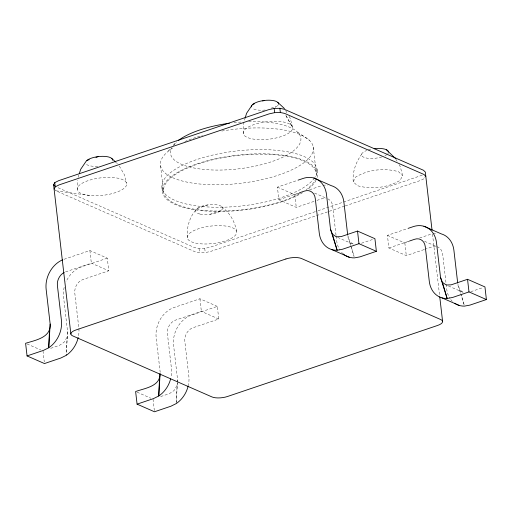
<?xml version="1.0" encoding="UTF-8"?>
<svg xmlns="http://www.w3.org/2000/svg" width="512" height="512" viewBox="0 0 512 512"><rect width="100%" height="100%" fill="white"/><g stroke="black" fill="none" stroke-linecap="round" stroke-linejoin="round"><path stroke-width="0.38" stroke-dasharray="2.56 1.92" d="M77.248 189.619L77.491 180.294M187.27 237.85C186.528 227.853 189.274 217.651 195.821 209.952M243.206 133.504L243.45 124.179L244.787 119.04M399.066 164.602L400.269 166.637L402.63 175.642L400.09 180.39C387.392 187.904 371.456 189.645 357.306 185.664L353.229 181.728C352.269 171.072 356.461 160.819 362.925 152.525M67.571 331.699L66.118 355.411L67.571 331.699L63.558 297.005A24.896 19.917 -66.3 0 1 64.55 285.875M177.267 382.771L176.141 403.635L177.402 383.091M177.446 382.298L177.594 379.93L173.581 345.229A24.896 19.917 -66.3 0 1 191.526 315.123L217.312 306.406L218.771 319.021L192.986 327.738A11.315 9.056 -66.3 0 0 184.832 341.427L188.845 376.122A24.896 19.917 -66.3 0 1 188.378 385.152M177.35 382.061L177.594 379.93M78.144 177.344L79.059 174.432M353.229 181.728L355.776 176.986C368.467 169.472 384.41 167.731 398.56 171.712L402.63 175.642M66.925 337.382L63.936 342.394L59.411 345.382L49.715 348.666M176.947 385.606L173.958 390.618L169.434 393.613L158.989 397.146M168.416 151.078L171.021 148.218M173.626 145.35L176.749 141.914M422.227 175.181L316.045 211.411M271.078 108.186L277.075 106.157M196.966 208.64L208.218 204.838M64.102 259.264L89.888 250.547L107.296 258.176L108.755 270.797L82.97 279.514A11.315 9.056 -66.3 0 0 74.81 293.197L78.822 327.898M313.958 201.402L296.275 207.386L278.874 199.75L277.414 187.136L297.306 180.41M209.888 214.304L221.139 210.502M65.562 271.885L91.347 263.162L108.755 270.797M278.874 199.75L298.765 193.024M107.296 258.176L81.51 266.893A24.896 19.917 -66.3 0 0 66.042 281.811M277.414 187.136L294.816 194.765L299.238 193.274M309.549 189.786L320.602 186.048A24.896 19.917 -66.3 0 1 322.144 185.594M316.902 200.41L322.061 198.662A11.315 9.056 -66.3 0 1 325.587 198.234M315.29 211.667L210.272 247.181L204.755 248.397L199.046 248.563L194.682 247.622L56.909 187.232M344.48 206.163L210.765 251.386L205.242 252.602L199.533 252.768L195.168 251.827L55.936 190.797L54.086 189.011M345.242 205.907L420.787 180.365L424.64 178.413L424.48 177.011M361.498 243.232L373.427 239.2M217.312 306.406L199.91 298.778L174.125 307.494A24.896 19.917 -66.3 0 0 156.173 337.6L160.186 372.301M423.974 249.632L406.298 255.61L388.89 247.981L387.43 235.366L407.322 228.64M218.771 319.021L201.37 311.392L175.584 320.109A11.315 9.056 -66.3 0 0 167.424 333.798L171.437 368.493A24.896 19.917 -66.3 0 1 170.97 377.523M388.89 247.981L408.781 241.254M387.43 235.366L404.838 242.995L409.254 241.498M419.571 238.01L430.618 234.272A24.896 19.917 -66.3 0 1 432.166 233.818M424.71 249.382L432.083 246.893A11.315 9.056 -66.3 0 1 435.61 246.464M470.771 291.712L483.45 287.424M55.936 190.797L90.925 195.616A24.896 8.8 -6.6 0 0 126.694 184.301A24.896 8.8 -6.6 0 0 92.07 179.462A24.896 8.8 -6.6 0 0 85.568 194.867L90.925 195.616M314.586 193.082L325.459 197.85M424.602 241.312L436.934 246.714A11.315 9.056 -66.3 0 1 442.675 254.234L446.048 283.411M337.709 237.427L353.658 244.422L349.786 241.734L347.738 235.322M448.454 285.971L463.68 292.646L459.802 289.958L457.754 283.552M27.053 343.942L40.826 349.978M137.069 392.166L150.848 398.208M297.542 132.16L309.427 140.314M221.85 206.739C229.824 212.781 235.078 221.926 236.672 231.763M116.275 162.624L117.389 163.654M285.613 110.515L287.155 113.12M119.27 165.984L124.294 174.528L126.656 183.533M395.859 159.168L397.062 161.203M289.075 116.384L290.253 118.413L292.614 127.418A24.896 8.8 -6.6 0 1 258.854 139.61A24.896 8.8 -6.6 0 1 250.861 125.766A24.896 8.8 -6.6 0 1 291.373 125.274L292.614 127.418L285.843 115.43M285.888 115.526L291.373 125.274M457.939 285.126L464.326 305.357L461.101 294.362M347.917 236.902L350.522 245.139M350.758 245.888L354.067 256.378L349.786 241.734M459.802 289.958L460.883 293.632M446.138 284.198L446.688 288.934A24.896 19.917 -66.3 0 0 449.894 298.285M432.499 234.138L439.654 295.981M404.838 242.995L406.298 255.61M336.032 235.187L332.653 206.01A11.315 9.056 -66.3 0 0 326.912 198.49M336.122 235.974L336.666 240.704A24.896 19.917 -66.3 0 0 339.872 250.054M316.928 168.883L317.414 173.088M313.248 146.938L316.288 173.222M294.816 194.765L296.275 207.386M204.755 248.397L205.242 252.602M199.046 248.563L199.533 252.768M199.91 298.778L201.37 311.392M160.55 165.754L163.59 192.038M161.984 187.974L162.47 192.179M153.024 399.162L154.394 410.989M89.888 250.547L91.347 263.162M43.002 350.931L44.282 361.971M78.899 328.653A24.896 19.917 -66.3 0 1 78.195 337.632M343.411 254.106A24.896 19.917 -66.3 0 1 340.768 251.334M322.925 185.408A24.896 19.917 -66.3 0 1 327.558 185.043M452.307 301.306A24.896 19.917 -66.3 0 1 450.79 299.565M432.947 233.638A24.896 19.917 -66.3 0 1 436.051 233.254M248.646 121.651A65.626 23.2 -6.6 0 1 299.629 144.006A65.626 23.2 -6.6 0 1 222.72 170.01A65.626 23.2 -6.6 0 1 171.738 147.661M173.254 145.357A65.626 23.2 -6.6 0 1 176.602 141.901M233.965 122.682A65.626 23.2 -6.6 0 1 241.741 121.99M315.872 178.278A76.941 27.2 -6.6 0 1 306.208 189.6M299.533 193.76A76.941 27.2 -6.6 0 1 175.277 203.782A76.941 27.2 -6.6 0 1 222.195 157.818A76.941 27.2 -6.6 0 1 316.09 177.542M221.856 131.046A76.941 27.2 -6.6 0 1 313.216 150.496A76.941 27.2 -6.6 0 1 211.802 184.723A76.941 27.2 -6.6 0 1 173.786 147.27M184.89 141.542A76.941 27.2 -6.6 0 1 202.566 135.373M316.013 180.454A78.074 27.597 -6.6 0 1 307.77 189.274M302.598 192.685A78.074 27.597 -6.6 0 1 174.522 204.186A78.074 27.597 -6.6 0 1 224.736 156.947A78.074 27.597 -6.6 0 1 316.39 179.712M314.464 177.984A78.074 27.597 -6.6 0 1 185.03 203.718A78.074 27.597 -6.6 0 1 218.234 153.869A78.074 27.597 -6.6 0 1 314.848 177.402M387.098 154.381A13.581 4.8 -6.6 0 1 384.781 155.795M381.824 156.928A13.581 4.8 -6.6 0 1 363.821 157.28A13.581 4.8 -6.6 0 1 366.752 150.464M368.198 149.971A13.581 4.8 -6.6 0 1 371.872 149.075M388.486 151.789A13.581 4.8 -6.6 0 1 387.77 153.741M97.747 166.278A13.581 4.8 -6.6 0 1 86.234 164.173M112.506 159.686A13.581 4.8 -6.6 0 1 112.262 160.966M278.464 103.565A13.581 4.8 -6.6 0 1 275.11 107.398M265.12 110.042A13.581 4.8 -6.6 0 1 252.192 108.051M195.59 243.091A24.896 8.8 -6.6 0 0 236.23 234.112A24.896 8.8 -6.6 0 0 204.102 227.213A24.896 8.8 -6.6 0 0 195.59 243.091M200.115 214.093A13.581 4.8 -6.6 0 0 222.285 209.19A13.581 4.8 -6.6 0 0 204.762 205.427A13.581 4.8 -6.6 0 0 200.115 214.093"/><path stroke-width="0.77" d="M49.517 329.754L48.717 347.782L43.469 350.374L27.059 355.923L25.6 343.302C35.354 340.192 51.187 337.651 50.17 324.07L46.15 289.376A24.896 19.917 -66.3 0 1 62.765 259.77M159.539 377.978L158.733 396.006L153.491 398.598L137.082 404.147L135.622 391.533C144.71 388.198 160.256 386.541 160.026 373.722M50.17 324.07L48.717 347.782A24.896 19.917 -66.3 0 0 61.421 320.269L57.402 285.568A11.315 9.056 -66.3 0 1 64.198 272.461M160.09 373.882L158.733 396.006A24.896 19.917 -66.3 0 0 170.637 378.925M79.29 173.702L80.659 169.344L85.805 161.722A13.581 4.8 -6.6 0 1 99.962 156.435A13.581 4.8 -6.6 0 1 112.506 159.686M245.018 118.317L246.618 113.222L251.763 105.6M70.874 334.106L53.6 184.806L54.752 182.643L58.611 180.698L268.634 109.677L274.157 108.454L279.866 108.294L284.224 109.229L423.462 170.259L425.312 172.051L432.038 230.17M54.086 189.011L55.238 186.854L54.752 182.643M55.238 186.854L59.098 184.902L269.12 113.882L274.643 112.659L280.352 112.499L284.71 113.434L423.949 174.47L425.798 176.256M86.95 160.416L89.197 159.654M95.949 157.37L98.202 156.608M252.902 104.294L254.406 103.789M262.656 100.998L264.154 100.493A13.581 4.8 -6.6 0 1 278.464 103.565M298.042 180.16L303.194 178.419A24.896 19.917 -66.3 0 1 326.502 194.573L330.515 229.274L337.139 250.246L342.566 249.229L358.976 243.686L376.378 251.315L374.918 238.694L357.517 231.066L341.107 236.614L336.256 236.794L332.378 234.106L330.515 229.274M299.501 192.781L304.653 191.034A11.315 9.056 -66.3 0 1 315.251 198.381L319.264 233.075A24.896 19.917 -66.3 0 0 337.139 250.246L332.378 234.106M408.058 228.39L413.216 226.643A24.896 19.917 -66.3 0 1 436.518 242.803L440.538 277.498L447.155 298.477L452.589 297.459L468.998 291.91L486.4 299.539L484.941 286.925L467.533 279.296L451.13 284.845L446.278 285.018L442.4 282.33L440.538 277.498M376.378 251.315L359.974 256.864L354.541 257.875A24.896 19.917 -66.3 0 1 345.222 255.43M409.517 241.005L414.675 239.264A11.315 9.056 -66.3 0 1 425.267 246.605L429.286 281.306A24.896 19.917 -66.3 0 0 447.155 298.477L442.4 282.33M486.4 299.539L469.99 305.088L464.563 306.106A24.896 19.917 -66.3 0 1 454.624 303.245M313.869 178.029L331.27 185.658A24.896 19.917 -66.3 0 1 343.904 202.202L347.648 234.534M423.891 226.253L441.293 233.888A24.896 19.917 -66.3 0 1 453.926 250.432L457.664 282.765M331.898 249.619L349.299 257.248M441.914 297.85L459.322 305.478M27.059 355.923L44.467 363.552L60.87 358.003L66.118 355.411A24.896 19.917 -66.3 0 0 78.195 337.632M137.082 404.147L154.483 411.776L170.893 406.227L176.141 403.635A24.896 19.917 -66.3 0 0 188.218 385.856M277.792 102.394L284.461 108.557M111.834 158.515L115.718 162.112M386.259 149.645L395.462 158.483M53.6 184.806L55.45 186.592M467.533 279.296L468.998 291.91M439.744 296.774L442.586 321.357M357.517 231.066L358.976 243.686M279.866 108.294L280.352 112.499M274.157 108.454L274.643 112.659M344.602 255.021A24.896 19.917 -66.3 0 1 343.411 254.106M178.31 140.518A65.626 23.2 -6.6 0 1 229.35 123.251M374.176 148.717A13.581 4.8 -6.6 0 1 388.486 151.789M251.52 106.886A13.581 4.8 -6.6 0 1 264.154 100.493M285.907 258.976L75.885 329.997A11.315 4 -6.6 0 0 72.723 335.898L211.955 396.928A11.315 4 -6.6 0 0 227.552 396.48L437.574 325.459A11.315 4 -6.6 0 0 440.736 319.565L301.504 258.534A11.315 4 -6.6 0 0 285.907 258.976"/></g></svg>
